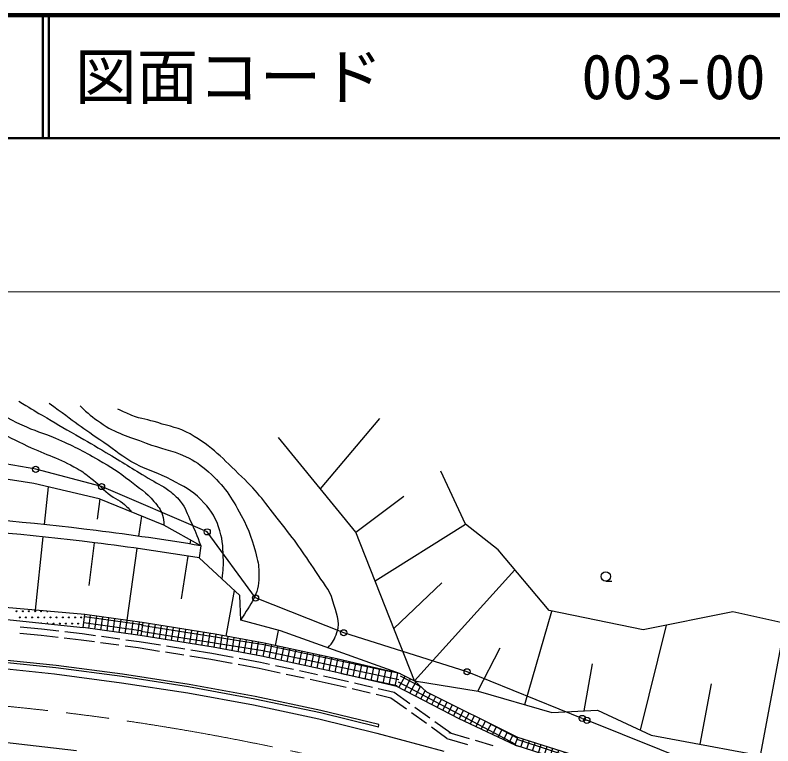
# Model space of a CAD drawing. Units: millimetres, scale not verified. Extents: x 40000 to 680000, y 20000 to 380000.
# Drawn here: x 115511 to 177076, y 320606 to 380000 of the extents above; entities that cross this region are included whole.
import ezdxf
from ezdxf.enums import TextEntityAlignment as Align

# ---------------------------------------------------------------- set-up
doc = ezdxf.new("R2010")
doc.units = ezdxf.units.MM
doc.header["$LTSCALE"] = 1000
doc.linetypes.add('CHAIN', pattern=[18.5, 12, -1.5, 3.5, -1.5])
for name, color, linetype, lineweight in [('M-BGD', 7, 'Continuous', 25), ('M-BMK', 2, 'CHAIN', 13), ('M-BMK-ROW', 30, 'Continuous', 25), ('M-STR-HTXT', 7, 'Continuous', 13), ('M-STR-STRC', 7, 'Continuous', 25), ('M-TTL', 2, 'Continuous', 140), ('M-TTL-LINE', 7, 'Continuous', 50)]:
    doc.layers.add(name, color=color, linetype=linetype, lineweight=lineweight)
doc.layers.add('M-TTL-TXT', color=7, linetype='Continuous')
doc.styles.add('ＭＳ ゴシック', font='')
doc.styles.get('ＭＳ ゴシック').set_extended_font_data('MS Gothic')

msp = doc.modelspace()

# ---------------------------------------------------------------- hatches: boundary and pattern name
at = {"layer": 'M-BGD'}
h = msp.add_hatch(dxfattribs=at)
h.set_pattern_fill('USER', color=256, style=0, pattern_type=2)
h.set_pattern_definition([(82, (122539, 330426), (-495.134, 69.59), []), (172, (122539, 330426), (-69.59, -495.134), [])])
h.paths.add_polyline_path([(121179, 331287), (125823, 330638), (125664, 329570), (121029, 330217)])
h = msp.add_hatch(dxfattribs=at)
h.set_pattern_fill('USER', color=256, style=0, pattern_type=2)
h.set_pattern_definition([(81, (127779, 329597), (-493.844, 78.217), []), (171, (127779, 329597), (-78.217, -493.844), [])])
h.paths.add_polyline_path([(125823, 330638), (131775, 329689), (135749, 328949), (135537, 327890), (131591, 328625), (125664, 329570)])
h = msp.add_hatch(dxfattribs=at)
h.set_pattern_fill('USER', color=256, style=0, pattern_type=2)
h.set_pattern_definition([(78, (137705, 327908), (-489.074, 103.956), []), (168, (137705, 327908), (-103.956, -489.074), [])])
h.paths.add_polyline_path([(135749, 328949), (141651, 327676), (146832, 326465), (146525, 325427), (141414, 326622), (135537, 327890)])
h = msp.add_hatch(dxfattribs=at)
h.set_pattern_fill('USER', color=256, style=0, pattern_type=2)
h.set_pattern_definition([(62, (151737, 323104), (-441.474, 234.736), []), (152, (151737, 323104), (-234.736, -441.474), [])])
h.paths.add_polyline_path([(146525, 325427), (151595, 322800), (156131, 320655), (156317, 321319), (148941, 324985), (147961, 325888), (146832, 326465)])
h = msp.add_hatch(dxfattribs=at)
h.set_pattern_fill('USER', color=256, style=0, pattern_type=2)
h.set_pattern_definition([(72, (157236, 320824), (-475.528, 154.508), []), (162, (157236, 320824), (-154.508, -475.528), [])])
h.paths.add_polyline_path([(156131, 320655), (160013, 319424), (166938, 316970), (166733, 317432), (161993, 319116), (160878, 319876), (156317, 321319)])

# ---------------------------------------------------------------- linework, layer by layer
for p, q in [((140314, 341499), (145146, 347208)), ((143192, 337964), (136922, 345665)), ((152097, 338632), (150101, 342934)), ((117036, 341927), (111650, 342770)), ((122350, 340698), (117036, 341927)), ((117897, 338590), (118219, 341654)), ((122201, 339038), (122407, 340684)), ((127599, 338552), (122350, 340698)), ((143192, 337964), (147090, 340899)), ((125570, 337644), (125803, 339286)), ((144751, 334018), (152097, 338632)), ((154749, 336549), (152097, 338632)), ((130596, 336871), (127599, 338552)), ((117166, 331639), (117792, 337596)), ((147961, 325888), (143192, 337964)), ((121527, 333643), (121961, 337116)), ((129738, 337012), (129789, 337324)), ((130596, 336871), (130471, 335878)), ((124602, 330809), (125430, 336654)), ((158900, 331609), (154749, 336549)), ((129020, 332569), (129579, 336024)), ((133768, 332835), (130471, 335878)), ((147961, 325888), (156120, 334917)), ((146285, 330132), (150180, 333847)), ((163500, 334000), (164000, 334000)), ((132661, 329524), (133336, 333233)), ((133837, 330828), (133768, 332835)), ((121179, 331287), (111441, 332142)), ((111131, 331253), (121029, 330217)), ((121029, 330217), (121179, 331287)), ((125823, 330638), (121179, 331287)), ((156914, 323962), (159111, 331566)), ((166533, 330045), (158900, 331609)), ((173823, 331496), (166533, 330045)), ((178458, 330480), (173823, 331496)), ((131775, 329689), (125823, 330638)), ((137075, 329946), (133837, 330828)), ((117662, 330086), (115925, 330246)), ((119056, 329924), (117662, 330086)), ((125664, 329570), (121029, 330217)), ((166326, 321875), (168438, 330424)), ((117611, 329589), (115880, 329748)), ((119001, 329427), (117611, 329589)), ((120946, 329703), (119553, 329866)), ((122034, 329552), (120958, 329702)), ((124015, 329275), (122529, 329482)), ((131591, 328625), (125664, 329570)), ((135749, 328949), (131775, 329689)), ((136668, 328751), (136919, 329989)), ((146832, 326465), (137075, 329946)), ((176083, 319809), (177924, 329638)), ((120888, 329207), (119498, 329369)), ((121963, 329057), (120888, 329207)), ((123943, 328780), (122458, 328988)), ((125587, 329056), (124510, 329206)), ((127310, 328781), (125587, 329056)), ((141651, 327676), (135749, 328949)), ((125513, 328561), (124439, 328711)), ((127230, 328287), (125513, 328561)), ((129205, 327972), (127724, 328208)), ((129285, 328466), (127804, 328702)), ((131502, 328112), (129779, 328387)), ((135537, 327890), (131591, 328625)), ((153111, 325058), (154917, 328578)), ((118838, 327151), (113411, 327700)), ((131417, 327619), (129699, 327893)), ((133131, 327300), (131417, 327619)), ((133222, 327792), (131502, 328112)), ((135434, 327380), (133714, 327700)), ((141414, 326622), (135537, 327890)), ((146832, 326465), (141651, 327676)), ((118815, 326952), (113391, 327501)), ((124217, 326246), (118815, 326952)), ((124245, 326444), (118838, 327151)), ((135336, 326890), (133622, 327209)), ((136168, 327222), (135434, 327380)), ((138123, 326800), (136656, 327117)), ((161752, 323446), (162423, 327267)), ((129639, 325597), (124245, 326444)), ((137041, 326522), (135336, 326890)), ((138996, 326100), (137530, 326417)), ((140078, 326378), (138611, 326695)), ((146525, 325427), (141414, 326622)), ((146832, 326465), (147961, 325888)), ((129606, 325400), (124217, 326246)), ((141190, 325627), (139485, 325995)), ((141300, 326115), (140566, 326273)), ((142585, 325814), (141300, 326115)), ((144533, 325359), (143072, 325701)), ((147961, 325888), (148941, 324985)), ((147961, 325888), (153125, 325056)), ((134981, 324411), (129606, 325400)), ((135020, 324608), (129639, 325597)), ((142399, 325344), (141190, 325627)), ((144347, 324889), (142886, 325231)), ((146304, 324945), (145019, 325245)), ((151595, 322800), (146525, 325427)), ((171169, 320730), (172089, 325644)), ((140361, 323480), (135020, 324608)), ((146043, 324493), (144834, 324775)), ((147305, 323581), (146043, 324493)), ((147588, 324018), (146304, 324945)), ((148941, 324985), (156317, 321319)), ((153125, 325056), (159107, 323328)), ((140317, 323285), (134981, 324411)), ((145025, 322137), (140317, 323285)), ((145072, 322332), (140361, 323480)), ((148926, 322410), (147710, 323288)), ((149209, 322847), (147993, 323725)), ((159107, 323328), (162824, 323494)), ((162824, 323494), (167194, 321474)), ((156131, 320655), (151595, 322800)), ((145025, 322137), (145072, 322332)), ((150594, 321205), (149331, 322117)), ((150898, 321627), (149615, 322554)), ((150741, 321704), (152414, 321210)), ((167194, 321474), (182968, 318520)), ((150594, 321205), (152264, 320712)), ((152894, 321068), (154332, 320643)), ((156317, 321319), (160878, 319876)), ((160013, 319424), (156131, 320655))]:
    msp.add_line(p, q, dxfattribs=at)
for centre, radius in [((163500, 334375), 375), ((115632, 331547), 37.5), ((116132, 331547), 37.5), ((116632, 331547), 37.5), ((117132, 331547), 37.5), ((117632, 331547), 37.5), ((115882, 331047), 37.5), ((116382, 331047), 37.5), ((116882, 331047), 37.5), ((117382, 331047), 37.5), ((117882, 331047), 37.5), ((118382, 331047), 37.5), ((118882, 331047), 37.5), ((119382, 331047), 37.5), ((119882, 331047), 37.5), ((120382, 331047), 37.5), ((120882, 331047), 37.5), ((118632, 330547), 37.5), ((119132, 330547), 37.5), ((119632, 330547), 37.5), ((120132, 330547), 37.5), ((120632, 330547), 37.5)]:
    msp.add_circle(centre, radius, dxfattribs=at)
for centre, radius, start, end in [((95422, 124768), 215000, 82.87603, 87.17513), ((95422, 124768), 214000, 82.87603, 87.17573), ((95422, 124768), 215000, 80.58403, 82.87603), ((95422, 124768), 214000, 80.57333, 82.87603), ((118132, 331547), 37.5, 163.75732, 6.20212), ((118632, 331547), 37.5, 251.4285, 278.53093), ((117632, 330547), 37.5, 36.75888, 131.29312), ((118132, 330547), 37.5, 308.86309, 219.1889)]:
    msp.add_arc(centre, radius, start, end, dxfattribs=at)
for points, knots in [([(94752, 343190), (94840, 344226), (94902, 344600), (95148, 345469), (95485, 346656), (95838, 347285), (96512, 348318), (96987, 349043), (97327, 349426), (98020, 349945), (98772, 350509), (99276, 350739), (100172, 351019), (101445, 351416), (102224, 351443), (103557, 351453), (104618, 351462), (105207, 351266), (106238, 351014), (107528, 350698), (108229, 350426), (109463, 349936), (110860, 349381), (111615, 349000), (112962, 348333), (114186, 347726), (114807, 347256), (116049, 346689), (117095, 346210), (117737, 346074), (118791, 345612), (120186, 344999), (120959, 344624), (122278, 343861), (123311, 343264), (123883, 342906), (124821, 342168), (125619, 341540), (126145, 341253), (126787, 340465), (127107, 340072), (127337, 339854), (127480, 339367), (127570, 339058), (127594, 338908), (127599, 338552)], [0, 0, 0, 0, 1, 1, 1, 2, 2, 2, 3, 3, 3, 4, 4, 4, 5, 5, 5, 6, 6, 6, 7, 7, 7, 8, 8, 8, 9, 9, 9, 10, 10, 10, 11, 11, 11, 12, 12, 12, 13, 13, 13, 14, 14, 14, 15, 15, 15, 15]), ([(96384, 343763), (96411, 344431), (96448, 344673), (96576, 345241), (96783, 346153), (97023, 346652), (97534, 347434), (97906, 348001), (98216, 348261), (98768, 348656), (99291, 349030), (99632, 349186), (100241, 349393), (101049, 349666), (101545, 349673), (102392, 349761), (103121, 349838), (103543, 349851), (104269, 349751), (105659, 349560), (106400, 349234), (107731, 348790), (109215, 348294), (110049, 348016), (111490, 347408), (113501, 346558), (114547, 345904), (116522, 344974), (118090, 344237), (119055, 343997), (120561, 343142), (121022, 342881), (121251, 342686), (121671, 342364), (122254, 341917), (122506, 341577), (123078, 341116), (123642, 340659), (124092, 340566), (124593, 340041), (124739, 339888), (124801, 339831), (124948, 339636)], [0, 0, 0, 0, 1, 1, 1, 2, 2, 2, 3, 3, 3, 4, 4, 4, 5, 5, 5, 6, 6, 6, 7, 7, 7, 8, 8, 8, 9, 9, 9, 10, 10, 10, 11, 11, 11, 12, 12, 12, 13, 13, 13, 14, 14, 14, 14]), ([(115805, 348618), (116722, 348062), (116957, 347922), (117698, 347481), (118762, 346848), (119365, 346506), (120435, 345883), (121393, 345326), (121934, 345022), (122888, 344458), (124238, 343659), (124976, 343182), (126317, 342370), (126977, 341971), (127397, 341822), (128009, 341353), (128397, 341057), (128620, 340883), (128921, 340499), (129374, 339919), (129478, 339494), (129791, 338828), (130143, 338080), (130241, 337810), (130596, 336871)], [0, 0, 0, 0, 1, 1, 1, 2, 2, 2, 3, 3, 3, 4, 4, 4, 5, 5, 5, 6, 6, 6, 7, 7, 7, 8, 8, 8, 8]), ([(132341, 334152), (132429, 334968), (132441, 335239), (132422, 335937), (132395, 336912), (132367, 337485), (132044, 338405), (131700, 339385), (131321, 339890), (130600, 340638), (129831, 341436), (129204, 341670), (128233, 342205), (127129, 342813), (126400, 342929), (125287, 343522), (124217, 344092), (123711, 344569), (122710, 345255), (120954, 346460), (120404, 346877), (118277, 348431)], [0, 0, 0, 0, 1, 1, 1, 2, 2, 2, 3, 3, 3, 4, 4, 4, 5, 5, 5, 6, 6, 6, 7, 7, 7, 7]), ([(120792, 348240), (121473, 347566), (121752, 347358), (122432, 346878), (123730, 345960), (124669, 345798), (126150, 345220), (127382, 344739), (128160, 344693), (129355, 344125), (130149, 343747), (130571, 343461), (131227, 342876), (132514, 341728), (133054, 340859), (133873, 339342), (134556, 338075), (134803, 337284), (135158, 335889), (135305, 335310), (135321, 334966), (135315, 334369), (135297, 332870), (134684, 332214), (133837, 330828)], [0, 0, 0, 0, 1, 1, 1, 2, 2, 2, 3, 3, 3, 4, 4, 4, 5, 5, 5, 6, 6, 6, 7, 7, 7, 8, 8, 8, 8]), ([(140929, 328571), (141320, 329015), (141477, 329292), (141657, 329830), (141976, 330779), (141587, 331404), (141322, 332369), (141036, 333414), (140521, 333859), (139934, 334770), (138875, 336414), (138237, 337311), (137020, 338842), (135858, 340304), (135272, 341193), (133922, 342483), (132382, 343954), (131571, 344903), (129722, 345961), (128780, 346500), (128131, 346543), (127098, 346879), (126288, 347143), (125788, 347148), (124997, 347464), (124544, 347645), (124377, 347715), (123861, 347982)], [0, 0, 0, 0, 1, 1, 1, 2, 2, 2, 3, 3, 3, 4, 4, 4, 5, 5, 5, 6, 6, 6, 7, 7, 7, 8, 8, 8, 9, 9, 9, 9])]:
    msp.add_open_spline(points, degree=3, knots=knots, dxfattribs=at)
at = {"layer": 'M-BMK'}
msp.add_arc((95422, 124768), 200000, 67.57313, 87.18473, dxfattribs=at)
at = {"layer": 'M-BMK-ROW'}
for p, q in [((117182, 343087), (106252, 345003)), ((122533, 341681), (117182, 343087)), ((131113, 338002), (122533, 341681)), ((135040, 332627), (131113, 338002)), ((142206, 329800), (135040, 332627)), ((152233, 326627), (142206, 329800)), ((161584, 322836), (152233, 326627)), ((161584, 322836), (161963, 322682)), ((174965, 317499), (161963, 322682))]:
    msp.add_line(p, q, dxfattribs=at)
for centre in [(117182, 343087), (122533, 341681), (131113, 338002), (135040, 332627), (142206, 329800), (152233, 326627), (161584, 322836), (161963, 322682)]:
    msp.add_circle(centre, 250, dxfattribs=at)
at = {"layer": 'M-STR-HTXT'}
msp.add_line((83748, 357500), (368902, 357500), dxfattribs=at)
at = {"layer": 'M-STR-STRC'}
for p, q in [((113359, 327009), (118708, 326454)), ((118708, 326454), (124154, 325740)), ((124154, 325740), (129549, 324923)), ((129549, 324923), (134872, 323929)), ((134872, 323929), (140195, 322792)), ((140195, 322792), (144907, 321636)), ((144907, 321636), (150338, 320185)), ((120501, 320189), (114643, 320866))]:
    msp.add_line(p, q, dxfattribs=at)
at = {"layer": 'M-TTL'}
msp.add_line((680000, 380000), (40000, 380000), dxfattribs=at)
at = {"layer": 'M-TTL-LINE'}
for p, q in [((117750, 380000), (117750, 370000)), ((118250, 380000), (118250, 370000)), ((40000, 370000), (680000, 370000))]:
    msp.add_line(p, q, dxfattribs=at)

# ---------------------------------------------------------------- texts
at = {"layer": 'M-TTL-TXT', "style": 'ＭＳ ゴシック'}
for s, p in [('図面コード', (120380, 375000)), ('003-00', (161521, 375000))]:
    msp.add_text(s, height=3666, dxfattribs=at).set_placement(p, align=Align.MIDDLE_LEFT)

doc.saveas('drawing.dxf')
